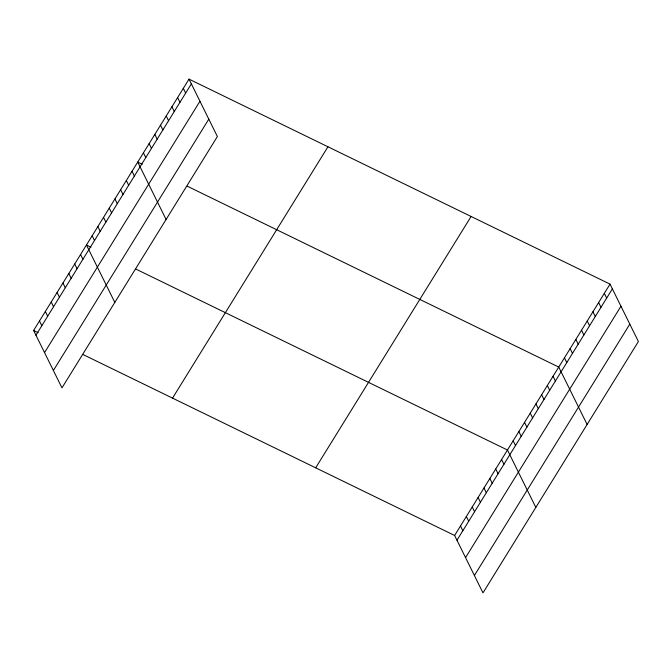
<?xml version="1.0" encoding="UTF-8"?>
<svg xmlns="http://www.w3.org/2000/svg" width="672" height="672" viewBox="0 0 672 672"><rect width="100%" height="100%" fill="white"/><g stroke="black" fill="none" stroke-linecap="round" stroke-linejoin="round"><path stroke-width="1.01" d="M189.017 79.128L217.384 136.525L61.967 387.87L33.6 330.473L189.017 79.128L610.033 284.13L638.4 341.527L482.983 592.872L454.616 535.475L83.219 354.631M35.944 335.219L191.36 83.874M44.537 352.598L199.945 101.254M53.382 370.499L208.799 119.154M172.536 398.126L327.953 146.782M315.68 467.821L471.097 216.476M454.616 535.475L610.033 284.13M456.96 540.221L612.377 288.876M465.553 557.592L620.962 306.247M474.398 575.501L629.815 324.156M142.237 164.27L137.726 162.07L166.093 219.467M187.345 186.236L558.743 367.072L587.11 424.469M90.955 247.212L86.444 245.011L114.811 302.417M136.063 269.178L507.461 450.013L535.828 507.419M33.6 330.473L38.111 332.665M604.33 293.345L606.682 298.091M598.634 302.56L600.978 307.306M592.939 311.774L595.283 316.52M587.236 320.989L589.588 325.744M581.54 330.212L583.884 334.958M575.837 339.427L578.189 344.173M570.142 348.642L572.485 353.388M564.446 357.857L566.79 362.603M553.048 376.286L555.391 381.032M547.344 385.501L549.696 390.256M541.649 394.724L543.992 399.47M535.954 403.939L538.297 408.685M530.25 413.154L532.602 417.9M524.555 422.369L526.898 427.115M518.851 431.584L521.203 436.33M513.156 440.798L515.5 445.544M501.589 459.514L503.933 464.26M495.718 469.006L498.061 473.752M489.846 478.506L492.19 483.252M483.974 487.998L486.318 492.744M478.103 497.49L480.446 502.244M472.231 506.99L474.575 511.736M466.36 516.482L468.703 521.228M460.488 525.974L462.832 530.729M183.313 88.343L185.665 93.089M177.618 97.558L179.962 102.304M171.923 106.772L174.266 111.527M166.219 115.996L168.563 120.742M160.524 125.21L162.868 129.956M154.82 134.425L157.172 139.171M149.125 143.64L151.469 148.386M143.43 152.855L145.774 157.601M132.031 171.284L134.375 176.039M126.328 180.499L128.68 185.254M120.632 189.722L122.976 194.468M114.937 198.937L117.281 203.683M109.234 208.152L111.586 212.898M103.538 217.367L105.882 222.113M97.835 226.582L100.187 231.328M92.14 235.796L94.483 240.551M80.573 254.512L82.916 259.258M74.701 264.004L77.045 268.75M68.83 273.504L71.173 278.25M62.958 282.996L65.302 287.742M57.086 292.488L59.43 297.242M51.215 301.988L53.558 306.734M45.343 311.48L47.687 316.226M39.472 320.981L41.815 325.727"/></g></svg>
